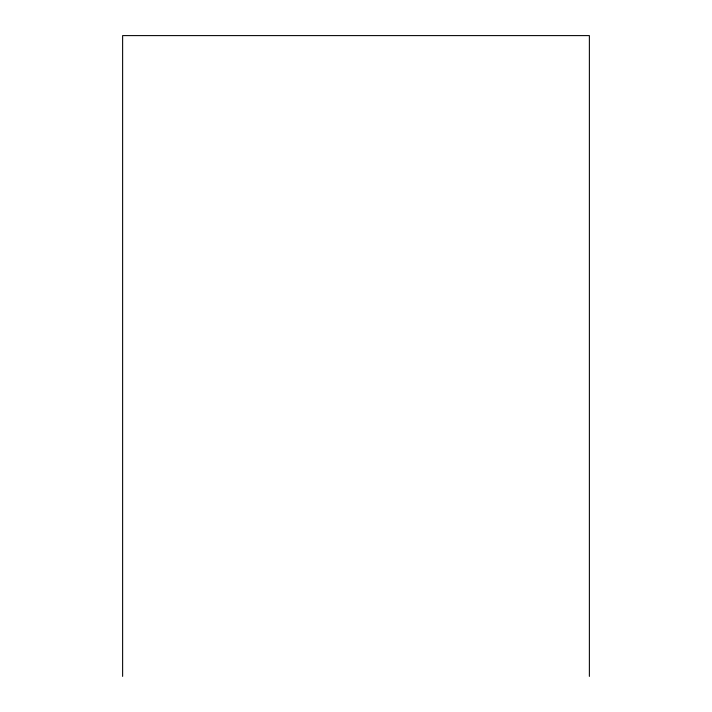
<?xml version="1.0" encoding="UTF-8"?>
<svg xmlns="http://www.w3.org/2000/svg" width="712" height="712" viewBox="0 0 712 712"><rect width="100%" height="100%" fill="white"/><g stroke="black" fill="none" stroke-linecap="round" stroke-linejoin="round"><path stroke-width="1.07" d="M589.376 676.4L589.376 35.6L122.624 35.6L122.624 676.4"/></g></svg>
